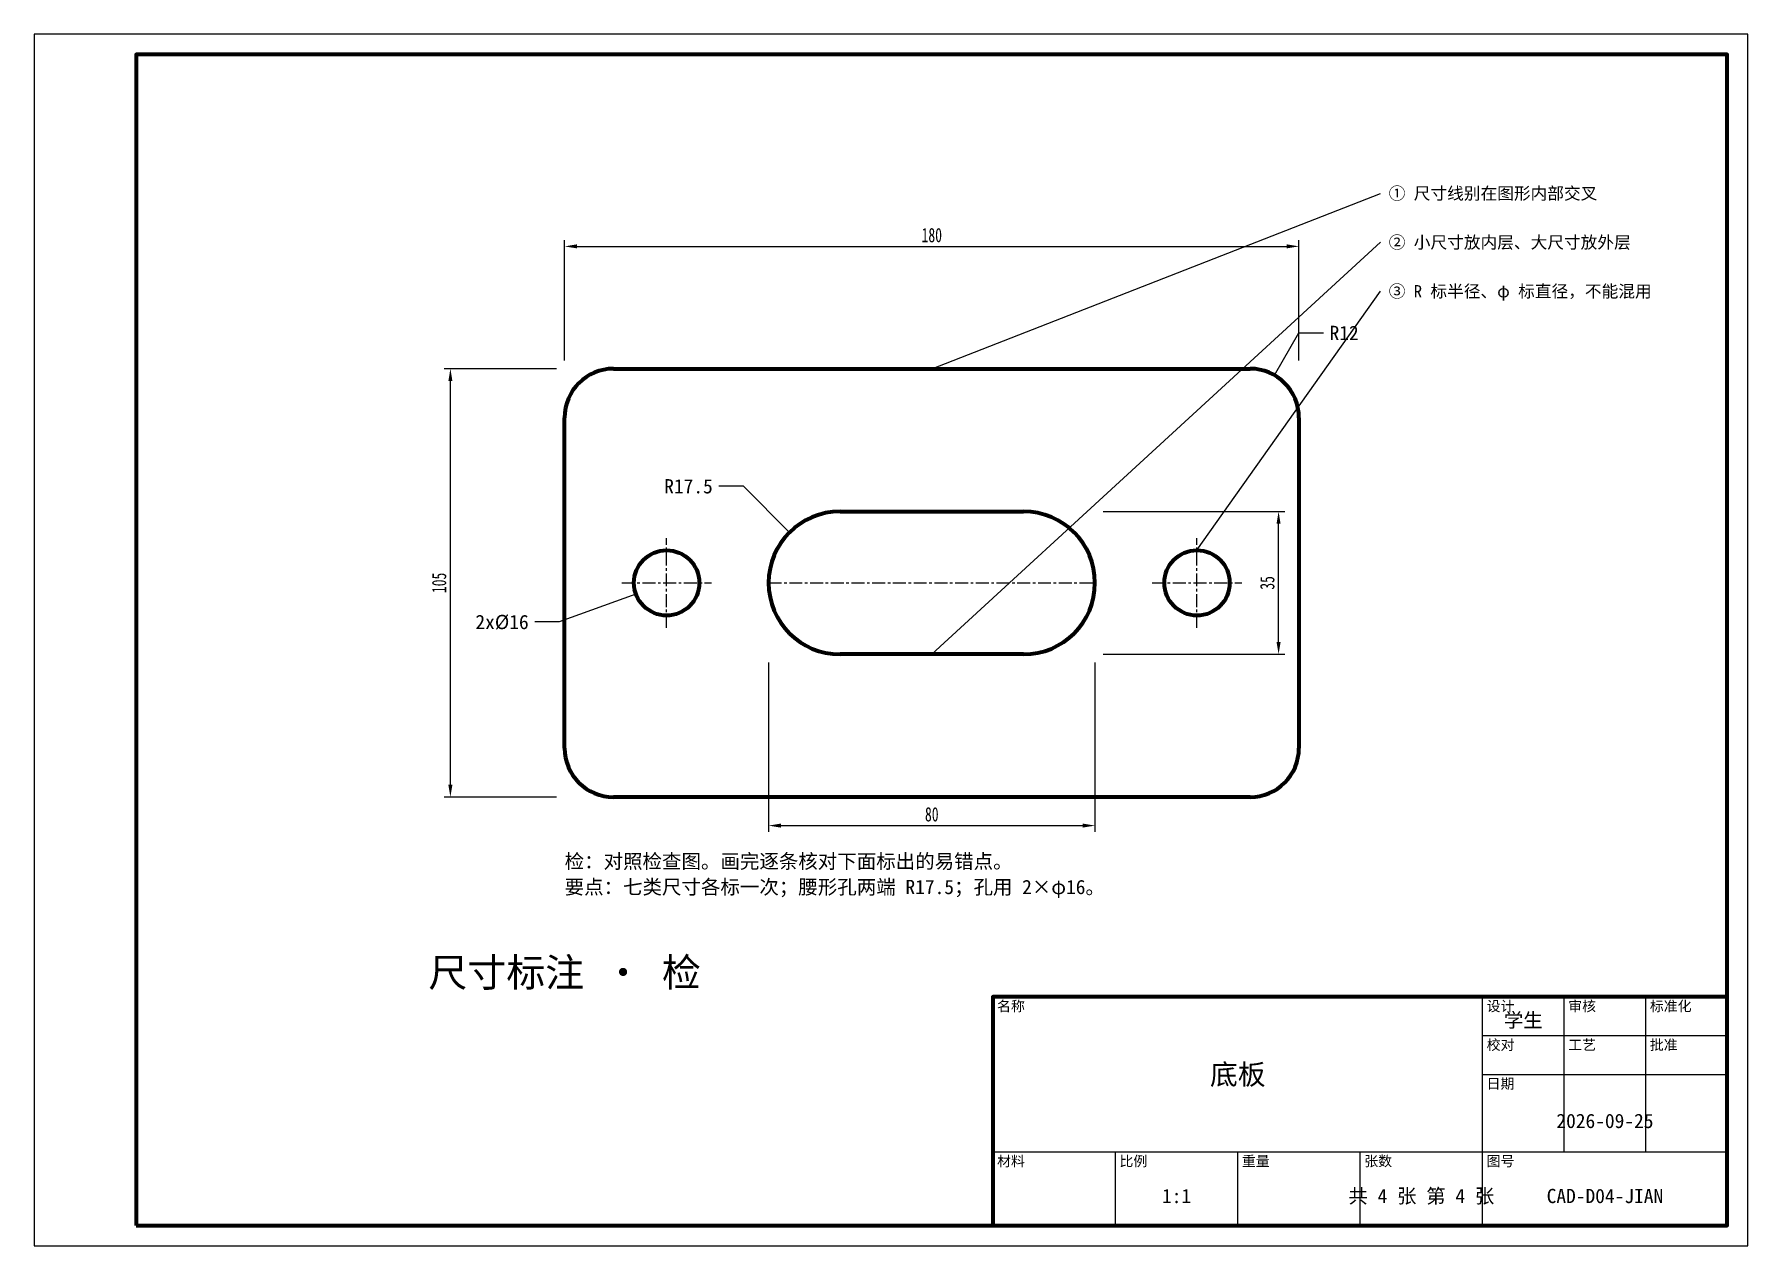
# Model space of a CAD drawing. Header units: millimetres. Extents: x 0 to 420, y 0 to 297.
import ezdxf
from ezdxf.enums import TextEntityAlignment as Align

# ---------------------------------------------------------------- set-up
doc = ezdxf.new("R2010")
doc.units = ezdxf.units.MM
doc.linetypes.add('CENTER', pattern=[5.08, 3.175, -0.635, 0.635, -0.635])
for name, color, linetype, lineweight in [('图框', 7, 'CONTINUOUS', 70), ('尺寸标注', 4, 'CONTINUOUS', 25), ('文字', 7, 'CONTINUOUS', 25), ('粗实线', 7, 'CONTINUOUS', 70), ('细实线', 3, 'CONTINUOUS', 25), ('细点画线', 1, 'CENTER', 25)]:
    doc.layers.add(name, color=color, linetype=linetype, lineweight=lineweight)
doc.styles.add('长仿宋', font='simfang.ttf', dxfattribs={"width": 0.7})
doc.dimstyles.new('GB', dxfattribs={"dimtxt": 3.5, "dimasz": 3, "dimexe": 1.5, "dimexo": 2, "dimgap": 1, "dimtad": 1, "dimdec": 0, "dimtxsty": '长仿宋', "dimcen": 2.5, "dimazin": 3, "dimtfac": 1, "dimtmove": 0, "dimatfit": 3})

msp = doc.modelspace()

# ---------------------------------------------------------------- linework, layer by layer
at = {"layer": '图框'}
for points in [[(25, 5), (415, 5), (415, 292), (25, 292)], [(235, 5), (415, 5), (415, 61), (235, 61)]]:
    msp.add_lwpolyline(points, close=True, dxfattribs=at)
at = {"layer": '尺寸标注'}
for p, q in [((304, 213.39), (310, 223.78)), ((310, 223.78), (316, 223.78)), ((173.81, 186.19), (167.81, 186.19)), ((185.13, 174.87), (173.81, 186.19)), ((147.48, 159.76), (128.69, 152.92)), ((128.69, 152.92), (122.69, 152.92))]:
    msp.add_line(p, q, dxfattribs=at)
at = {"layer": '粗实线'}
for p, q in [((142, 215), (298, 215)), ((130, 122), (130, 203)), ((310, 203), (310, 122)), ((197.5, 180), (242.5, 180)), ((180, 162.5), (180, 162.5)), ((260, 162.5), (260, 162.5)), ((242.5, 145), (197.5, 145)), ((298, 110), (142, 110))]:
    msp.add_line(p, q, dxfattribs=at)
for centre in [(155, 162.5), (285, 162.5)]:
    msp.add_circle(centre, 8, dxfattribs=at)
for centre, radius, start, end in [((142, 203), 12, 90, 180), ((298, 203), 12, 0, 90), ((197.5, 162.5), 17.5, 90, 180), ((242.5, 162.5), 17.5, 0, 90), ((197.5, 162.5), 17.5, 180, 270), ((242.5, 162.5), 17.5, 270, 360), ((142, 122), 12, 180, 270), ((298, 122), 12, 270, 360)]:
    msp.add_arc(centre, radius, start, end, dxfattribs=at)
at = {"layer": '细实线'}
for p, q in [((220, 215), (330, 258)), ((220, 145), (330, 246)), ((285, 170.5), (330, 234)), ((355, 5), (355, 61)), ((375, 23), (375, 61)), ((395, 23), (395, 61)), ((355, 51.5), (415, 51.5)), ((355, 42), (415, 42)), ((235, 23), (415, 23)), ((265, 5), (265, 23)), ((295, 5), (295, 23)), ((325, 5), (325, 23))]:
    msp.add_line(p, q, dxfattribs=at)
msp.add_lwpolyline([(0, 0), (420, 0), (420, 297), (0, 297)], close=True, dxfattribs=at)
at = {"layer": '细点画线'}
for p, q in [((155, 151.5), (155, 173.5)), ((285, 151.5), (285, 173.5)), ((144, 162.5), (166, 162.5)), ((180, 162.5), (260, 162.5)), ((274, 162.5), (296, 162.5))]:
    msp.add_line(p, q, dxfattribs=at)

# ---------------------------------------------------------------- texts
at = {"layer": '尺寸标注', "style": '长仿宋'}
msp.add_text('R12', height=3.5, dxfattribs=at).set_placement((317.5, 223.78), align=Align.MIDDLE_LEFT)
for s, p in [('R17.5', (166.31, 186.19)), ('2x%%c16', (121.19, 152.92))]:
    msp.add_text(s, height=3.5, dxfattribs=at).set_placement(p, align=Align.MIDDLE_RIGHT)
at = {"layer": '文字', "style": '长仿宋'}
for s, p in [('① 尺寸线别在图形内部交叉', (332, 258)), ('② 小尺寸放内层、大尺寸放外层', (332, 246)), ('③ R 标半径、φ 标直径，不能混用', (332, 234))]:
    msp.add_text(s, height=3, dxfattribs=at).set_placement(p, align=Align.MIDDLE_LEFT)
for s, height, p in [('检：对照检查图。画完逐条核对下面标出的易错点。', 3.5, (130, 96)), ('要点：七类尺寸各标一次；腰形孔两端 R17.5；孔用 2×φ16。', 3.5, (130, 89.7)), ('名称', 2.5, (236, 60)), ('设计', 2.5, (356, 60)), ('审核', 2.5, (376, 60)), ('标准化', 2.5, (396, 60)), ('校对', 2.5, (356, 50.5)), ('工艺', 2.5, (376, 50.5)), ('批准', 2.5, (396, 50.5)), ('日期', 2.5, (356, 41)), ('材料', 2.5, (236, 22)), ('比例', 2.5, (266, 22)), ('重量', 2.5, (296, 22)), ('张数', 2.5, (326, 22)), ('图号', 2.5, (356, 22))]:
    msp.add_text(s, height=height, dxfattribs=at).set_placement(p, align=Align.TOP_LEFT)
for s, height, p in [('尺寸标注 · 检', 7, (130, 67)), ('学生', 3.5, (365, 55.3)), ('底板', 5, (295, 42)), ('2026-09-25', 3.5, (385, 30.6)), ('1:1', 3.5, (280, 12.2)), ('共 4 张 第 4 张', 3.5, (340, 12.2)), ('CAD-D04-JIAN', 3.5, (385, 12.2))]:
    msp.add_text(s, height=height, dxfattribs=at).set_placement(p, align=Align.MIDDLE_CENTER)

# ---------------------------------------------------------------- dimensions: what is measured, and where the dimension line sits
at = {"layer": '尺寸标注'}
msp.add_linear_dim(base=(130, 245), p1=(130, 215), p2=(310, 215), dimstyle='GB', dxfattribs=at).render()
msp.add_linear_dim(base=(102, 110), p1=(130, 110), p2=(130, 215), angle=90, dimstyle='GB', dxfattribs=at).render()
msp.add_linear_dim(base=(305, 145), p1=(260, 145), p2=(260, 180), angle=90, text='35', dimstyle='GB', dxfattribs=at).render()
msp.add_linear_dim(base=(180, 103), p1=(180, 145), p2=(260, 145), text='80', dimstyle='GB', dxfattribs=at).render()

doc.saveas('drawing.dxf')
